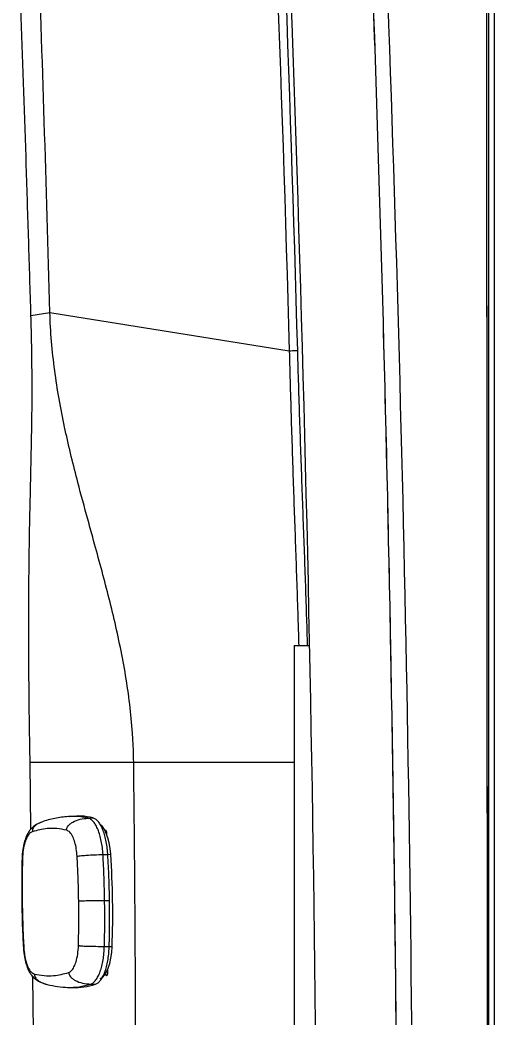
# Model space of a CAD drawing. Extents: x 527 to 611, y 788 to 934.
# Drawn here: x 604.76 to 611.49, y 851.41 to 865.59 of the extents above; entities that cross this region are included whole.
import ezdxf

# ---------------------------------------------------------------- set-up
doc = ezdxf.new("R2010")
doc.units = 0
doc.header["$MEASUREMENT"] = 0
doc.layers.add('1', color=4, linetype='Continuous')
doc.layers.add('GEOMETRY', color=3, linetype='Continuous', lineweight=25)

# ---------------------------------------------------------------- blocks, each defined once
blk = doc.blocks.new('2026_FLAIR')
at = {"layer": 'GEOMETRY'}
for p, q in [((84.42, 81.522), (84.42, 17.135)), ((84.42, 81.522), (84.42, 2.898)), ((77.846, 58.033), (78.115, 58.075)), ((78.115, 58.075), (81.513, 57.53)), ((81.583, 53.339), (81.583, 35.339)), ((81.583, 53.339), (81.794, 53.339)), ((77.846, 50.73), (77.834, 51.681)), ((79.305, 51.681), (81.583, 51.681)), ((78.019, 50.84), (77.967, 50.816)), ((78.469, 50.915), (78.401, 50.911)), ((78.659, 50.886), (78.726, 50.89)), ((78.869, 50.369), (78.937, 50.37)), ((78.937, 50.37), (78.936, 50.383)), ((78.937, 50.371), (78.978, 50.372)), ((78.892, 49.717), (78.962, 49.718)), ((78.888, 49.064), (78.957, 49.064)), ((78.957, 49.051), (78.957, 49.064)), ((78.957, 49.06), (78.998, 49.06)), ((78.695, 48.528), (78.762, 48.526)), ((78.372, 48.481), (78.44, 48.478))]:
    blk.add_line(p, q, dxfattribs=at)
at = {"layer": 'GEOMETRY', "flags": 128}
for points in [[(78.978, 50.372), (78.97, 50.455), (78.956, 50.534), (78.938, 50.606), (78.915, 50.67), (78.889, 50.724), (78.86, 50.766), (78.84, 50.786)], [(78.829, 48.605), (78.862, 48.623), (78.892, 48.655), (78.92, 48.7), (78.944, 48.756), (78.965, 48.822), (78.981, 48.896), (78.992, 48.976), (78.998, 49.06)]]:
    blk.add_lwpolyline(points, dxfattribs=at)
at = {"layer": 'GEOMETRY'}
for centre, radius, start, end in [((-466.785, 42.21), 548.701, 357.54177, 3.13498), ((66.674, 49.529), 12.333, 357.8224, 3.9184)]:
    blk.add_arc(centre, radius, start, end, dxfattribs=at)
for points, knots in [([(84.277, 81.473), (84.277, 81.47), (84.277, 81.468), (84.277, 81.462), (84.277, 81.455), (84.277, 81.437), (84.277, 81.401), (84.277, 81.33), (84.277, 81.188), (84.278, 80.903), (84.279, 80.334), (84.282, 79.195), (84.284, 78.219), (84.288, 76.267), (84.291, 74.966), (84.299, 71.062), (84.303, 68.459), (84.314, 60.651), (84.318, 55.446), (84.323, 45.035), (84.323, 39.829), (84.319, 29.418), (84.314, 24.213), (84.307, 19.008)], [0, 0, 0, 0, 0.000122, 0.000122, 0.000244, 0.000488, 0.000977, 0.001953, 0.003906, 0.007812, 0.015625, 0.03125, 0.0625, 0.0625, 0.125, 0.125, 0.25, 0.25, 0.5, 0.5, 0.75, 0.75, 1, 1, 1, 1]), ([(84.277, 81.473), (84.277, 81.469), (84.277, 81.466), (84.277, 81.46), (84.277, 81.45), (84.277, 81.428), (84.277, 81.383), (84.277, 81.294), (84.278, 81.115), (84.278, 80.757), (84.28, 80.041), (84.283, 78.61), (84.286, 77.383), (84.291, 74.929), (84.294, 73.293), (84.303, 68.385), (84.308, 65.113), (84.315, 58.569), (84.318, 55.298), (84.321, 48.754), (84.323, 42.21), (84.321, 35.666), (84.318, 29.122), (84.315, 25.851), (84.308, 19.307), (84.303, 16.035), (84.291, 9.491), (84.284, 6.219), (84.277, 2.947)], [0, 0, 0, 0, 0.000122, 0.000122, 0.000244, 0.000488, 0.000977, 0.001953, 0.003906, 0.007812, 0.015625, 0.03125, 0.0625, 0.0625, 0.125, 0.125, 0.25, 0.25, 0.375, 0.375, 0.5, 0.625, 0.625, 0.75, 0.75, 0.875, 0.875, 1, 1, 1, 1]), ([(84.345, 18.384), (84.344, 23.645), (84.344, 28.907), (84.344, 39.43), (84.344, 44.691), (84.344, 55.214), (84.344, 60.476), (84.345, 68.368), (84.345, 70.999), (84.346, 74.945), (84.346, 76.26), (84.346, 78.234), (84.346, 79.22), (84.346, 80.371), (84.346, 80.947), (84.346, 81.234), (84.346, 81.378), (84.346, 81.44), (84.346, 81.481), (84.346, 81.501), (84.346, 81.522)], [0, 0, 0, 0, 0.25, 0.25, 0.5, 0.5, 0.75, 0.75, 0.875, 0.875, 0.9375, 0.9375, 0.96875, 0.984375, 0.992188, 0.996094, 0.998047, 0.999023, 0.999023, 1, 1, 1, 1]), ([(84.346, 2.898), (84.346, 2.924), (84.346, 2.949), (84.346, 3), (84.346, 3.077), (84.346, 3.256), (84.346, 3.615), (84.346, 4.331), (84.346, 5.765), (84.346, 6.993), (84.346, 9.45), (84.345, 11.088), (84.345, 16.002), (84.345, 19.278), (84.344, 29.106), (84.344, 35.658), (84.344, 48.762), (84.344, 55.314), (84.345, 65.142), (84.345, 68.418), (84.345, 73.332), (84.346, 74.97), (84.346, 77.427), (84.346, 78.655), (84.346, 80.089), (84.346, 80.805), (84.346, 81.164), (84.346, 81.343), (84.346, 81.42), (84.346, 81.471), (84.346, 81.496), (84.346, 81.522)], [0, 0, 0, 0, 0.000977, 0.000977, 0.001953, 0.003906, 0.007813, 0.015625, 0.03125, 0.0625, 0.0625, 0.125, 0.125, 0.25, 0.25, 0.5, 0.5, 0.75, 0.75, 0.875, 0.875, 0.9375, 0.9375, 0.96875, 0.984375, 0.992188, 0.996094, 0.998047, 0.999023, 0.999023, 1, 1, 1, 1]), ([(81.835, 79.681), (81.846, 79.524), (81.866, 79.21), (81.897, 78.738), (81.927, 78.266), (81.957, 77.794), (81.986, 77.322), (82.015, 76.85), (82.044, 76.377), (82.072, 75.904), (82.1, 75.431), (82.127, 74.958), (82.154, 74.485), (82.181, 74.011), (82.207, 73.538), (82.233, 73.064), (82.258, 72.59), (82.283, 72.115), (82.308, 71.641), (82.332, 71.166), (82.356, 70.692), (82.379, 70.217), (82.435, 69.074), (82.518, 67.263), (82.62, 64.78), (82.712, 62.29), (82.792, 59.801), (82.862, 57.314), (82.921, 54.828), (82.969, 52.337), (82.999, 50.373), (83.017, 48.938), (83.026, 48.033), (83.034, 47.129), (83.041, 46.224), (83.047, 45.319), (83.051, 44.414), (83.054, 43.508), (83.055, 42.603), (83.055, 41.697), (83.053, 40.791), (83.051, 40.187), (83.05, 39.885)], [0, 0, 0, 0, 0.011865, 0.023734, 0.035607, 0.047484, 0.059366, 0.071251, 0.08314, 0.095033, 0.10693, 0.118831, 0.130736, 0.142645, 0.154558, 0.166475, 0.178397, 0.190322, 0.202252, 0.214185, 0.226123, 0.238065, 0.250011, 0.312259, 0.374667, 0.437237, 0.49997, 0.562266, 0.624696, 0.687259, 0.749958, 0.77267, 0.795386, 0.818105, 0.840828, 0.863555, 0.886286, 0.909021, 0.93176, 0.954502, 0.977249, 1, 1, 1, 1]), ([(81.835, 79.681), (82.054, 76.381), (82.243, 73.068), (82.402, 69.741), (82.561, 66.444), (82.69, 63.129), (82.791, 59.795), (82.89, 56.492), (82.962, 53.175), (83.005, 49.842), (83.048, 46.527), (83.063, 43.207), (83.05, 39.885)], [0, 0, 0, 0, 0.25, 0.25, 0.25, 0.5, 0.5, 0.5, 0.75, 0.75, 0.75, 1, 1, 1, 1]), ([(83.254, 36.501), (83.29, 40.103), (83.292, 43.706), (83.227, 50.911), (83.16, 54.512), (82.955, 61.711), (82.818, 65.309), (82.469, 72.503), (82.258, 76.099), (82.011, 79.693)], [0, 0, 0, 0, 0.25, 0.25, 0.5, 0.5, 0.75, 0.75, 1, 1, 1, 1]), ([(83.254, 36.501), (83.29, 40.103), (83.292, 43.706), (83.227, 50.911), (83.16, 54.512), (82.955, 61.711), (82.818, 65.309), (82.469, 72.503), (82.258, 76.099), (82.011, 79.693)], [0.807814, 0.807814, 0.807814, 0.807814, 1.082323, 1.082323, 1.356832, 1.356832, 1.631341, 1.631341, 1.90585, 1.90585, 1.90585, 1.90585]), ([(77.846, 58.033), (77.836, 58.386), (77.825, 58.74), (77.803, 59.446), (77.792, 59.799), (77.757, 60.859), (77.683, 62.978), (77.596, 65.096), (77.47, 67.921), (77.401, 69.333), (77.253, 72.156), (77.173, 73.567), (77.088, 74.978)], [0, 0, 0, 0, 0.0625, 0.0625, 0.125, 0.125, 0.25, 0.5, 0.5, 0.75, 0.75, 1, 1, 1, 1]), ([(78.115, 58.075), (78.09, 58.979), (78.064, 59.883), (78.007, 61.69), (77.976, 62.594), (77.877, 65.304), (77.804, 67.111), (77.721, 68.918)], [0, 0, 0, 0, 0.25, 0.25, 0.5, 0.5, 1, 1, 1, 1]), ([(77.834, 51.681), (77.833, 51.753), (77.832, 51.825), (77.829, 51.969), (77.828, 52.041), (77.824, 52.256), (77.823, 52.399), (77.818, 52.824), (77.816, 53.104), (77.815, 53.519), (77.815, 53.657), (77.815, 53.931), (77.816, 54.065), (77.819, 54.462), (77.822, 54.717), (77.828, 55.025), (77.829, 55.086), (77.831, 55.177), (77.832, 55.207), (77.833, 55.267), (77.834, 55.297), (77.836, 55.387), (77.837, 55.447), (77.84, 55.567), (77.841, 55.627), (77.845, 55.807), (77.848, 55.927), (77.851, 56.107), (77.853, 56.167), (77.855, 56.256), (77.855, 56.286), (77.856, 56.347), (77.857, 56.377), (77.859, 56.467), (77.86, 56.529), (77.861, 56.654), (77.862, 56.718), (77.863, 56.912), (77.863, 57.045), (77.861, 57.252), (77.861, 57.322), (77.859, 57.463), (77.858, 57.533), (77.854, 57.746), (77.85, 57.889), (77.846, 58.033)], [0, 0, 0, 0, 0.03125, 0.03125, 0.0625, 0.0625, 0.125, 0.125, 0.25, 0.25, 0.3125, 0.3125, 0.375, 0.375, 0.5, 0.5, 0.53125, 0.53125, 0.546875, 0.546875, 0.5625, 0.5625, 0.59375, 0.59375, 0.625, 0.625, 0.6875, 0.6875, 0.71875, 0.71875, 0.734375, 0.734375, 0.75, 0.75, 0.78125, 0.78125, 0.8125, 0.8125, 0.875, 0.875, 0.90625, 0.90625, 0.9375, 0.9375, 1, 1, 1, 1]), ([(78.333, 56.403), (78.33, 56.417), (78.299, 56.563), (78.243, 56.844), (78.18, 57.25), (78.135, 57.661), (78.119, 57.937), (78.115, 58.075)], [0, 0, 0, 0, 0.0064827, 0.0689827, 0.1314827, 0.1939827, 0.2564827, 0.2564827, 0.2564827, 0.2564827]), ([(81.513, 57.53), (81.528, 57.53), (81.544, 57.531), (81.572, 57.532), (81.585, 57.532), (81.607, 57.533), (81.615, 57.533), (81.628, 57.533), (81.632, 57.533), (81.633, 57.533)], [0, 0, 0, 0, 0.25, 0.25, 0.5, 0.5, 0.75, 0.75, 1, 1, 1, 1]), ([(81.513, 57.53), (81.513, 57.53), (81.517, 57.366), (81.526, 57.037), (81.54, 56.545), (81.556, 56.058), (81.577, 55.418), (81.605, 54.631), (81.631, 53.889), (81.644, 53.456), (81.648, 53.339)], [0, 0, 0, 0, 0.000001, 0.115437, 0.231083, 0.346879, 0.462521, 0.689335, 0.916155, 1, 1, 1, 1]), ([(81.774, 53.339), (81.77, 53.466), (81.756, 53.909), (81.73, 54.661), (81.701, 55.445), (81.679, 56.078), (81.662, 56.558), (81.647, 57.044), (81.637, 57.37), (81.633, 57.533)], [0, 0, 0, 0, 0.090835, 0.317452, 0.544065, 0.657492, 0.770899, 0.885467, 1, 1, 1, 1]), ([(78.653, 55.134), (78.605, 55.307), (78.492, 55.727), (78.387, 56.151), (78.333, 56.403)], [0.2564827, 0.2564827, 0.2564827, 0.2564827, 0.3404921, 0.4590094, 0.4590094, 0.4590094, 0.4590094]), ([(79.3, 51.876), (79.297, 51.949), (79.285, 52.16), (79.252, 52.507), (79.193, 52.913), (79.117, 53.315), (79.03, 53.711), (78.9, 54.234), (78.771, 54.706), (78.676, 55.049), (78.653, 55.134)], [0.4590094, 0.4590094, 0.4590094, 0.4590094, 0.4921314, 0.5546314, 0.6171314, 0.6796314, 0.7421314, 0.8046314, 0.9296314, 0.970622, 0.970622, 0.970622, 0.970622]), ([(77.834, 51.681), (77.942, 51.681), (78.168, 51.681), (78.522, 51.681), (78.904, 51.681), (79.168, 51.681), (79.305, 51.681)], [0, 0, 0, 0, 0.221193, 0.461591, 0.721193, 1, 1, 1, 1]), ([(79.338, 45.681), (79.338, 45.838), (79.337, 46.151), (79.337, 46.621), (79.336, 47.089), (79.334, 47.555), (79.332, 48.02), (79.33, 48.483), (79.328, 48.944), (79.325, 49.404), (79.322, 49.863), (79.318, 50.32), (79.314, 50.775), (79.309, 51.228), (79.306, 51.53), (79.305, 51.681)], [0, 0, 0, 0, 0.078502, 0.156741, 0.234716, 0.312429, 0.389878, 0.467064, 0.543986, 0.620646, 0.697043, 0.773176, 0.849047, 0.924655, 1, 1, 1, 1]), ([(77.942, 50.805), (77.938, 50.803), (77.909, 50.791), (77.87, 50.758), (77.828, 50.712), (77.798, 50.666), (77.772, 50.612), (77.748, 50.537), (77.727, 50.435), (77.722, 50.355), (77.72, 50.312)], [0, 0, 0, 0, 0.022397, 0.158316, 0.267915, 0.360615, 0.473486, 0.618302, 0.793658, 1, 1, 1, 1]), ([(78.02, 50.837), (77.995, 50.829), (77.955, 50.816), (77.91, 50.784), (77.883, 50.756), (77.867, 50.725), (77.866, 50.704), (77.865, 50.694)], [0, 0, 0, 0, 0.359945, 0.56347, 0.73487, 0.877244, 1, 1, 1, 1]), ([(78.401, 50.911), (78.337, 50.905), (78.209, 50.894), (78.083, 50.858), (78.019, 50.84)], [0, 0, 0, 0, 0.50039, 1, 1, 1, 1]), ([(78.351, 50.716), (78.352, 50.726), (78.355, 50.747), (78.374, 50.778), (78.403, 50.807), (78.459, 50.843), (78.546, 50.875), (78.621, 50.882), (78.659, 50.886)], [0, 0, 0, 0, 0.0750432, 0.1620793, 0.26686, 0.391279, 0.6860331, 1, 1, 1, 1]), ([(78.659, 50.886), (78.603, 50.898), (78.517, 50.916), (78.431, 50.909), (78.4, 50.907)], [0, 0, 0, 0, 0.645024, 1, 1, 1, 1]), ([(78.726, 50.89), (78.671, 50.902), (78.585, 50.92), (78.499, 50.913), (78.469, 50.911)], [0, 0, 0, 0, 0.648292, 1, 1, 1, 1]), ([(78.869, 50.369), (78.866, 50.402), (78.861, 50.468), (78.846, 50.561), (78.825, 50.647), (78.799, 50.724), (78.768, 50.788), (78.734, 50.837), (78.697, 50.872), (78.672, 50.882), (78.659, 50.886)], [0, 0, 0, 0, 0.125505, 0.249704, 0.373992, 0.499776, 0.625678, 0.750079, 0.874386, 1, 1, 1, 1]), ([(78.936, 50.383), (78.934, 50.416), (78.928, 50.481), (78.912, 50.573), (78.891, 50.657), (78.865, 50.731), (78.834, 50.793), (78.801, 50.841), (78.764, 50.876), (78.739, 50.885), (78.726, 50.89)], [0, 0, 0, 0, 0.125112, 0.250206, 0.375182, 0.499972, 0.624783, 0.749783, 0.874883, 1, 1, 1, 1]), ([(77.865, 50.694), (77.852, 50.687), (77.825, 50.672), (77.789, 50.618), (77.757, 50.54), (77.734, 50.435), (77.728, 50.351), (77.726, 50.309)], [0, 0, 0, 0, 0.186845, 0.373701, 0.560409, 0.780222, 1, 1, 1, 1]), ([(78.351, 50.716), (78.305, 50.724), (78.215, 50.742), (78.052, 50.743), (77.936, 50.712), (77.865, 50.694)], [0, 0, 0, 0, 0.280017, 0.560061, 1, 1, 1, 1]), ([(78.502, 50.344), (78.498, 50.379), (78.492, 50.45), (78.471, 50.545), (78.44, 50.628), (78.399, 50.692), (78.367, 50.708), (78.351, 50.716)], [0, 0, 0, 0, 0.186661, 0.373374, 0.560001, 0.780011, 1, 1, 1, 1]), ([(78.924, 50.663), (78.924, 50.668), (78.924, 50.679), (78.92, 50.694), (78.915, 50.706), (78.909, 50.712), (78.903, 50.713), (78.9, 50.71), (78.899, 50.709)], [0, 0, 0, 0, 0.180245, 0.360491, 0.540732, 0.720966, 0.901193, 1, 1, 1, 1]), ([(78.923, 50.645), (78.923, 50.647), (78.924, 50.653), (78.924, 50.659), (78.924, 50.663)], [0, 0, 0, 0, 0.4268333, 1, 1, 1, 1]), ([(78.502, 50.344), (78.506, 50.345), (78.517, 50.348), (78.546, 50.352), (78.586, 50.356), (78.654, 50.361), (78.752, 50.366), (78.829, 50.368), (78.869, 50.369)], [0, 0, 0, 0, 0.075048, 0.162077, 0.266845, 0.391253, 0.686004, 1, 1, 1, 1]), ([(78.962, 49.718), (78.96, 49.827), (78.955, 50.045), (78.943, 50.261), (78.937, 50.37)], [0, 0, 0, 0, 0.500001, 1, 1, 1, 1]), ([(77.72, 50.312), (77.717, 50.206), (77.713, 49.994), (77.715, 49.781), (77.716, 49.674)], [0, 0, 0, 0, 0.500002, 1, 1, 1, 1]), ([(77.726, 50.309), (77.722, 50.31), (77.718, 50.311), (77.72, 50.312), (77.72, 50.312)], [0, 0, 0, 0, 0.925208, 1, 1, 1, 1]), ([(77.726, 50.309), (77.723, 50.191), (77.719, 49.98), (77.721, 49.768), (77.722, 49.675)], [0, 0, 0, 0, 0.559986, 1, 1, 1, 1]), ([(78.524, 49.711), (78.522, 49.829), (78.518, 50.041), (78.506, 50.251), (78.502, 50.344)], [0, 0, 0, 0, 0.559986, 1, 1, 1, 1]), ([(77.722, 49.675), (77.718, 49.675), (77.714, 49.675), (77.716, 49.674), (77.716, 49.674)], [0, 0, 0, 0, 0.928539, 1, 1, 1, 1]), ([(77.716, 49.674), (77.718, 49.568), (77.722, 49.355), (77.733, 49.144), (77.739, 49.038)], [0, 0, 0, 0, 0.499996, 1, 1, 1, 1]), ([(77.722, 49.675), (77.725, 49.556), (77.729, 49.345), (77.74, 49.134), (77.745, 49.042)], [0, 0, 0, 0, 0.559986, 1, 1, 1, 1]), ([(78.521, 49.076), (78.523, 49.195), (78.528, 49.406), (78.525, 49.618), (78.524, 49.711)], [0, 0, 0, 0, 0.559986, 1, 1, 1, 1]), ([(78.524, 49.711), (78.529, 49.711), (78.54, 49.711), (78.57, 49.712), (78.609, 49.713), (78.678, 49.714), (78.776, 49.715), (78.853, 49.716), (78.892, 49.717)], [0, 0, 0, 0, 0.075048, 0.162077, 0.266843, 0.39125, 0.686, 1, 1, 1, 1]), ([(78.957, 49.064), (78.96, 49.173), (78.965, 49.391), (78.963, 49.609), (78.962, 49.718)], [0, 0, 0, 0, 0.499999, 1, 1, 1, 1]), ([(77.745, 49.042), (77.741, 49.04), (77.738, 49.039), (77.739, 49.038), (77.739, 49.038)], [0, 0, 0, 0, 0.923099, 1, 1, 1, 1]), ([(77.739, 49.038), (77.743, 48.996), (77.749, 48.92), (77.772, 48.822), (77.798, 48.749), (77.824, 48.696), (77.856, 48.649), (77.903, 48.601), (77.977, 48.552), (78.041, 48.532), (78.077, 48.521)], [0, 0, 0, 0, 0.169089, 0.314005, 0.435176, 0.531685, 0.61326, 0.712059, 0.838364, 1, 1, 1, 1]), ([(77.745, 49.042), (77.748, 49.006), (77.754, 48.936), (77.776, 48.841), (77.806, 48.757), (77.847, 48.693), (77.88, 48.678), (77.896, 48.67)], [0, 0, 0, 0, 0.186661, 0.373374, 0.560001, 0.780011, 1, 1, 1, 1]), ([(78.381, 48.692), (78.395, 48.699), (78.422, 48.714), (78.458, 48.767), (78.489, 48.846), (78.513, 48.951), (78.518, 49.035), (78.521, 49.076)], [0, 0, 0, 0, 0.186845, 0.373701, 0.560409, 0.780222, 1, 1, 1, 1]), ([(78.521, 49.076), (78.526, 49.075), (78.536, 49.073), (78.566, 49.071), (78.605, 49.068), (78.674, 49.066), (78.772, 49.064), (78.849, 49.064), (78.888, 49.064)], [0, 0, 0, 0, 0.075049, 0.162076, 0.266841, 0.391246, 0.685996, 1, 1, 1, 1]), ([(78.695, 48.528), (78.707, 48.534), (78.732, 48.546), (78.768, 48.584), (78.801, 48.636), (78.829, 48.703), (78.853, 48.782), (78.871, 48.87), (78.884, 48.964), (78.887, 49.031), (78.888, 49.064)], [0, 0, 0, 0, 0.125614, 0.249921, 0.374322, 0.500224, 0.626008, 0.750296, 0.874495, 1, 1, 1, 1]), ([(78.762, 48.526), (78.774, 48.532), (78.799, 48.543), (78.835, 48.581), (78.867, 48.632), (78.896, 48.697), (78.919, 48.773), (78.938, 48.859), (78.951, 48.952), (78.955, 49.018), (78.957, 49.051)], [0, 0, 0, 0, 0.125117, 0.250217, 0.375217, 0.500028, 0.624818, 0.749795, 0.874889, 1, 1, 1, 1]), ([(77.896, 48.67), (77.941, 48.661), (78.032, 48.644), (78.194, 48.643), (78.31, 48.673), (78.381, 48.692)], [0, 0, 0, 0, 0.280017, 0.560061, 1, 1, 1, 1]), ([(77.896, 48.67), (77.896, 48.66), (77.898, 48.639), (77.915, 48.608), (77.943, 48.58), (77.996, 48.545), (78.044, 48.531), (78.078, 48.521)], [0, 0, 0, 0, 0.110933, 0.239549, 0.394373, 0.578228, 1, 1, 1, 1]), ([(78.381, 48.692), (78.383, 48.682), (78.387, 48.66), (78.406, 48.63), (78.436, 48.602), (78.493, 48.567), (78.581, 48.537), (78.656, 48.531), (78.695, 48.528)], [0, 0, 0, 0, 0.075054, 0.162074, 0.266825, 0.391217, 0.685963, 1, 1, 1, 1]), ([(78.904, 48.672), (78.905, 48.668), (78.908, 48.659), (78.914, 48.651), (78.92, 48.649), (78.927, 48.652), (78.932, 48.66), (78.936, 48.673), (78.939, 48.687), (78.939, 48.696), (78.939, 48.699)], [0, 0, 0, 0, 0.128293, 0.259852, 0.391408, 0.522966, 0.654525, 0.786087, 0.917652, 1, 1, 1, 1]), ([(78.939, 48.699), (78.938, 48.705), (78.938, 48.716), (78.936, 48.728), (78.933, 48.733), (78.933, 48.734)], [0, 0, 0, 0, 0.4377116, 0.8754234, 1, 1, 1, 1]), ([(77.415, 18.847), (77.457, 19.872), (77.542, 21.921), (77.647, 24.996), (77.736, 28.072), (77.823, 31.833), (77.893, 36.28), (77.922, 41.413), (77.916, 45.532), (77.882, 47.939), (77.873, 48.635)], [0, 0, 0, 0, 0.103256, 0.206512, 0.309781, 0.41305, 0.585314, 0.757578, 0.929903, 1, 1, 1, 1]), ([(78.077, 48.521), (78.127, 48.511), (78.225, 48.49), (78.323, 48.484), (78.372, 48.481)], [0, 0, 0, 0, 0.4999151, 1, 1, 1, 1]), ([(78.365, 48.481), (78.419, 48.481), (78.53, 48.481), (78.639, 48.512), (78.695, 48.528)], [0, 0, 0, 0, 0.494923, 1, 1, 1, 1]), ([(78.44, 48.479), (78.492, 48.479), (78.6, 48.479), (78.707, 48.51), (78.762, 48.526)], [0, 0, 0, 0, 0.483476, 1, 1, 1, 1])]:
    blk.add_open_spline(points, degree=3, knots=knots, dxfattribs=at)
for points in [[(81.067, 69.117), (81.256, 65.257), (81.405, 61.394), (81.513, 57.53)], [(81.633, 57.533), (81.525, 61.397), (81.376, 65.26), (81.186, 69.121)], [(79.305, 51.681), (79.304, 51.746), (79.302, 51.811), (79.3, 51.876)], [(78.892, 49.717), (78.89, 49.826), (78.886, 50.044), (78.874, 50.26), (78.869, 50.369)], [(78.888, 49.064), (78.891, 49.173), (78.896, 49.39), (78.893, 49.608), (78.892, 49.717)]]:
    blk.add_open_spline(points, degree=3, dxfattribs=at)

msp = doc.modelspace()

# ---------------------------------------------------------------- block references
at = {"layer": '1'}
msp.add_blockref('2026_FLAIR', (527.067, 803.363), dxfattribs=at)

doc.saveas('drawing.dxf')
